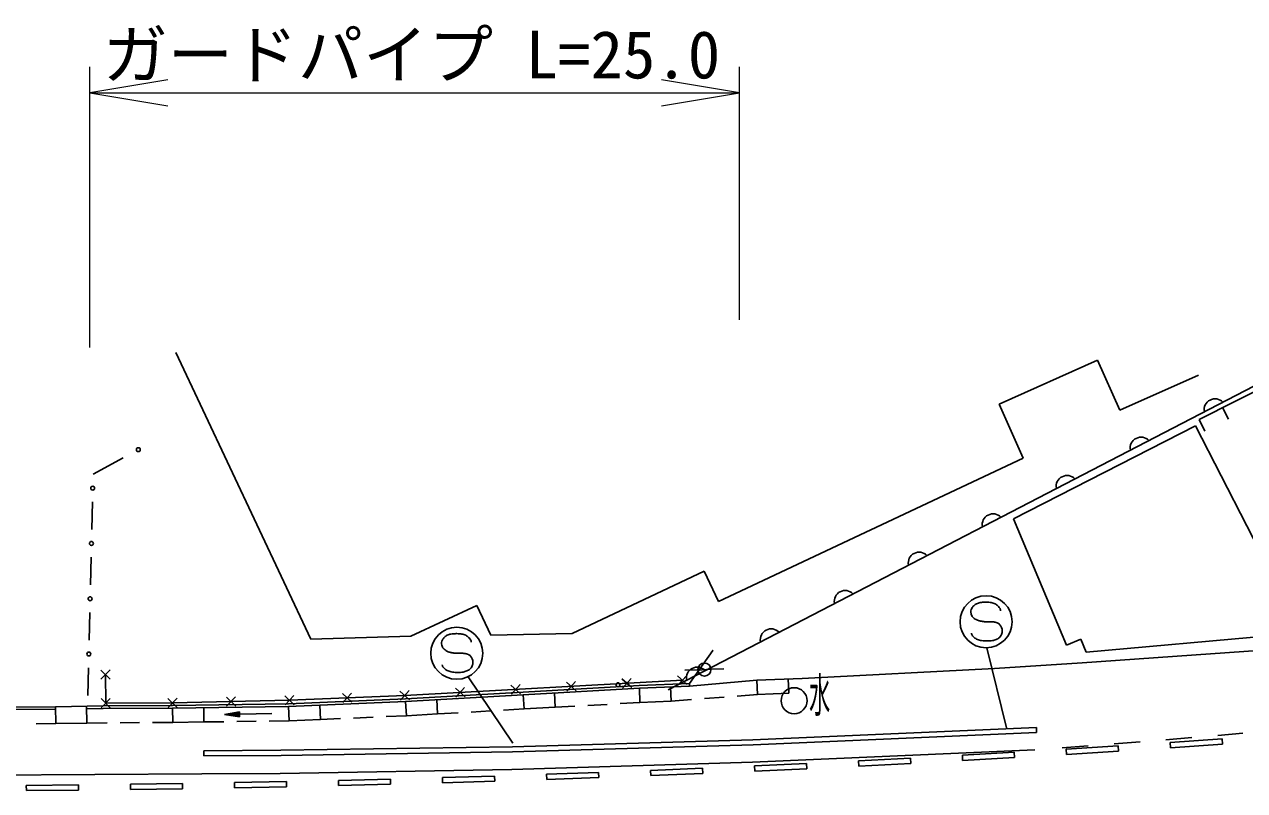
# Model space of a CAD drawing. Units: millimetres, scale not verified. Extents: x 40000 to 680000, y 20000 to 380000.
# Drawn here: x 206709 to 253602, y 262848 to 292300 of the extents above; entities that cross this region are included whole.
import ezdxf
from ezdxf.enums import TextEntityAlignment as Align

# ---------------------------------------------------------------- set-up
doc = ezdxf.new("R2010")
doc.units = ezdxf.units.MM
doc.header["$LTSCALE"] = 1000
for name, color, linetype, lineweight in [('M-BGD', 7, 'Continuous', 25), ('M-BGD-EXST', 7, 'Continuous', 25), ('M-STR-HTXT', 7, 'Continuous', 13), ('M-STR-STRC', 7, 'Continuous', 25)]:
    doc.layers.add(name, color=color, linetype=linetype, lineweight=lineweight)
doc.styles.add('ＭＳ ゴシック', font='')
doc.styles.get('ＭＳ ゴシック').set_extended_font_data('MS Gothic')

# ---------------------------------------------------------------- blocks, each defined once
blk = doc.blocks.new('open_arrow')
at = {"color": 0, "linetype": 'Continuous', "lineweight": -2}
blk.add_lwpolyline([(7.5, 1.25), (0, 0), (7.5, -1.25)], dxfattribs=at)

msp = doc.modelspace()

# ---------------------------------------------------------------- linework, layer by layer
at = {"layer": 'M-BGD'}
for p, q in [((212525, 279687), (217716, 268668)), ((244167, 277699), (247953, 279387)), ((247953, 279387), (248810, 277465)), ((231445, 266727), (254898, 278884)), ((251829, 278811), (248810, 277465)), ((255472, 278944), (251850, 277114)), ((245090, 275631), (244167, 277699)), ((252755, 277571), (252981, 277125)), ((244721, 273289), (251717, 276871)), ((251717, 276871), (255795, 268907)), ((251850, 277114), (252076, 276667)), ((209346, 275005), (210508, 275636)), ((245090, 275631), (233382, 270115)), ((209296, 272880), (209321, 273943)), ((244721, 273289), (246760, 268438)), ((209247, 270754), (209272, 271817)), ((227762, 268892), (232832, 271281)), ((232832, 271281), (233382, 270115)), ((209197, 268629), (209222, 269692)), ((224091, 269969), (221563, 268778)), ((224631, 268823), (224091, 269969)), ((221563, 268778), (217716, 268668)), ((227762, 268892), (224631, 268823)), ((255795, 268907), (247510, 268174)), ((246760, 268438), (247303, 268666)), ((247510, 268174), (247303, 268666)), ((209147, 266503), (209172, 267566)), ((209645, 267482), (210001, 267131)), ((209648, 267129), (209999, 267485)), ((225780, 266572), (225408, 266906)), ((225427, 266553), (225761, 266925)), ((227913, 266689), (227541, 267022)), ((227560, 266669), (227894, 267042)), ((230047, 266805), (229674, 267139)), ((229694, 266786), (230027, 267158)), ((231541, 266833), (231565, 266284)), ((232180, 266922), (231808, 267255)), ((231827, 266902), (232161, 267275)), ((234883, 266539), (234860, 267088)), ((236059, 267138), (236082, 266589)), ((209653, 266383), (210010, 266032)), ((209656, 266030), (210007, 266386)), ((212582, 266042), (212227, 266394)), ((212228, 266041), (212580, 266396)), ((214831, 266097), (214470, 266442)), ((214478, 266089), (214823, 266450)), ((217077, 266148), (216715, 266494)), ((216724, 266140), (217069, 266502)), ((219296, 266244), (218928, 266583)), ((218943, 266230), (219281, 266598)), ((221512, 266337), (221143, 266675)), ((221158, 266322), (221497, 266690)), ((223647, 266456), (223275, 266790)), ((223294, 266437), (223628, 266809)), ((225909, 265985), (225878, 266535)), ((227076, 266601), (227107, 266052)), ((230366, 266232), (230342, 266782)), ((233598, 266440), (232850, 266383)), ((234883, 266539), (234096, 266478)), ((236082, 266589), (234883, 266539)), ((207913, 265422), (207901, 266072)), ((209101, 266093), (209113, 265443)), ((212409, 265472), (212402, 266022)), ((213602, 266037), (213608, 265487)), ((216883, 265528), (216860, 266078)), ((218059, 266131), (218082, 265581)), ((221387, 265728), (221356, 266277)), ((222555, 266345), (222585, 265796)), ((224621, 265912), (223873, 265869)), ((225909, 265985), (225120, 265941)), ((227107, 266052), (225909, 265985)), ((227863, 266094), (227107, 266052)), ((229111, 266163), (228362, 266121)), ((230366, 266232), (229610, 266191)), ((231565, 266284), (230366, 266232)), ((232351, 266344), (231565, 266284)), ((207913, 265422), (207155, 265419)), ((209113, 265443), (207913, 265422)), ((209886, 265450), (209113, 265443)), ((211136, 265461), (210386, 265454)), ((212409, 265472), (211636, 265465)), ((213608, 265487), (212409, 265472)), ((214371, 265497), (213608, 265487)), ((214396, 265775), (214976, 265881)), ((214396, 265775), (214976, 265872)), ((214396, 265775), (214976, 265860)), ((214396, 265775), (214976, 265848)), ((214396, 265775), (214977, 265838)), ((214396, 265775), (214977, 265825)), ((214396, 265775), (214977, 265813)), ((216220, 265807), (214396, 265775)), ((214396, 265775), (214977, 265801)), ((214396, 265775), (214978, 265778)), ((214396, 265775), (214979, 265703)), ((214396, 265775), (214978, 265743)), ((214396, 265775), (214979, 265689)), ((214396, 265775), (214978, 265761)), ((214396, 265775), (214979, 265717)), ((214396, 265775), (214978, 265731)), ((215621, 265512), (214871, 265503)), ((214976, 265881), (214979, 265689)), ((216883, 265528), (216121, 265519)), ((218082, 265581), (216883, 265528)), ((218860, 265616), (218082, 265581)), ((220109, 265671), (219360, 265638)), ((221387, 265728), (220609, 265694)), ((222585, 265796), (221387, 265728)), ((223373, 265841), (222585, 265796)), ((234706, 264802), (245599, 265279)), ((245608, 265079), (234713, 264603)), ((245599, 265279), (245608, 265079)), ((216570, 264396), (225463, 264534)), ((225463, 264534), (234706, 264802)), ((234713, 264603), (225467, 264334)), ((213607, 264382), (216570, 264396)), ((213608, 264182), (213607, 264382)), ((216572, 264196), (213608, 264182)), ((225467, 264334), (216572, 264196))]:
    msp.add_line(p, q, dxfattribs=at)
for points in [[(262609, 268861), (257224, 268445), (247365, 267759), (243997, 267544), (236594, 267161), (234860, 267088), (232268, 266865)], [(207902, 265972), (203444, 265955), (201541, 265965), (201542, 266065), (203444, 266055), (207901, 266072), (209730, 266104), (212401, 266122), (216856, 266178), (221351, 266377), (225873, 266634), (230337, 266882), (232264, 266964), (233165, 268236), (232264, 266964), (232268, 266865), (230342, 266782), (225878, 266535), (221356, 266277), (216859, 266078), (212402, 266022), (209731, 266004), (209103, 265993)], [(231994, 267088), (221327, 266506), (216896, 266321), (212404, 266218), (209832, 266208), (209823, 267307)]]:
    msp.add_lwpolyline(points, dxfattribs=at)
for centre in [(211089, 275952), (209334, 274474), (209284, 272348), (209234, 270223), (209184, 268097), (229522, 266918)]:
    msp.add_circle(centre, 75, dxfattribs=at)
for centre in [(252465, 277491), (249622, 276017), (246779, 274544), (243936, 273070), (241093, 271597), (238251, 270123), (235408, 268649), (232565, 267176)]:
    msp.add_arc(centre, 417, 43.6957, 191.1047, dxfattribs=at)
at = {"layer": 'M-BGD-EXST'}
for p, q in [((244453, 265266), (243697, 268338)), ((232593, 267494), (232093, 267480)), ((233092, 267520), (232593, 267481)), ((233092, 267511), (233592, 267532)), ((225479, 264669), (223761, 267226))]:
    msp.add_line(p, q, dxfattribs=at)
for points in [[(243402, 269374), (243427, 269369), (243453, 269364), (243478, 269359), (243504, 269355), (243529, 269351), (243554, 269347), (243580, 269344), (243605, 269341), (243631, 269339), (243656, 269338), (243678, 269337), (243699, 269336), (243720, 269336), (243741, 269337), (243762, 269337), (243783, 269337), (243804, 269338), (243825, 269338), (243847, 269338), (243868, 269338), (243879, 269337), (243891, 269337), (243903, 269336), (243915, 269335), (243926, 269334), (243938, 269333), (243950, 269332), (243961, 269331), (243973, 269329), (243984, 269327), (243998, 269325), (244012, 269322), (244026, 269319), (244040, 269315), (244053, 269311), (244065, 269307), (244077, 269303), (244089, 269298), (244100, 269293), (244112, 269288), (244124, 269282), (244141, 269273), (244157, 269263), (244177, 269246), (244194, 269230)], [(243151, 268797), (243137, 268820), (243123, 268843), (243113, 268868), (243109, 268882), (243106, 268894)], [(223061, 268163), (223086, 268158), (223111, 268153), (223137, 268149), (223162, 268144), (223188, 268140), (223213, 268137), (223239, 268133), (223264, 268130), (223290, 268128), (223315, 268127), (223336, 268126), (223357, 268126), (223378, 268126), (223400, 268126), (223421, 268126), (223442, 268127), (223463, 268127), (223484, 268127), (223505, 268127), (223526, 268127), (223538, 268126), (223550, 268126), (223562, 268125), (223573, 268125), (223585, 268124), (223597, 268123), (223608, 268121), (223620, 268120), (223631, 268118), (223643, 268117), (223657, 268114), (223671, 268111), (223685, 268108), (223698, 268105), (223712, 268101), (223724, 268097), (223736, 268092), (223747, 268088), (223759, 268083), (223771, 268077), (223782, 268072), (223799, 268062), (223816, 268052), (223836, 268035), (223852, 268019)], [(222810, 267586), (222795, 267609), (222782, 267632), (222771, 267657), (222767, 267671), (222765, 267684)]]:
    msp.add_lwpolyline(points, dxfattribs=at)
for centre, radius in [((243668, 269338), 1000), ((223327, 268127), 1000), ((232843, 267501), 250), ((236289, 266304), 500)]:
    msp.add_circle(centre, radius, dxfattribs=at)
for centre, radius, start, end in [((243377, 269717), 298, 172.3681, 193.7201), ((243369, 269709), 290, 150.0708, 170.8217), ((243377, 269717), 298, 193.7824, 222.17), ((243542, 269608), 491, 135.1508, 149.9367), ((243444, 269714), 347, 114.638, 136.0855), ((243545, 269492), 591, 100.054, 114.5262), ((243635, 268999), 1092, 90.5454, 100.1869), ((243654, 268835), 1257, 82.477, 91.3279), ((243727, 269377), 709, 69.2741, 82.6429), ((243830, 269649), 419, 50.34, 69.2792), ((243836, 269667), 401, 40.3943, 49.3685), ((243756, 269576), 521, 31.0741, 42.2143), ((244041, 269748), 188, 15.4849, 31.0741), ((244124, 269776), 101, 353.2451, 12.7461), ((243486, 269816), 445, 222.257, 242.8164), ((243578, 269999), 650, 242.9551, 254.2829), ((243942, 268991), 346, 0.8202, 42.0391), ((223201, 268397), 491, 135.1508, 149.9367), ((223103, 268504), 347, 114.638, 136.0855), ((223203, 268281), 591, 100.054, 114.5262), ((223293, 267788), 1092, 90.5454, 100.1869), ((223312, 267624), 1257, 82.477, 91.3279), ((223386, 268167), 709, 69.2741, 82.6429), ((223489, 268438), 419, 50.34, 69.2792), ((223495, 268456), 401, 40.3943, 49.3685), ((223415, 268366), 521, 31.0741, 42.2143), ((243505, 269073), 449, 217.9483, 228.2045), ((243513, 269093), 470, 229.1238, 248.2674), ((243897, 269056), 428, 291.4581, 309.0625), ((243948, 268988), 344, 309.5264, 337.1503), ((243940, 268983), 349, 338.2637, 2.0545), ((223036, 268506), 298, 172.3681, 193.7201), ((223027, 268499), 290, 150.0708, 170.8217), ((223036, 268506), 298, 193.7824, 222.17), ((223145, 268606), 445, 222.257, 242.8164), ((223700, 268538), 188, 15.4849, 31.0741), ((223782, 268565), 101, 353.2451, 12.7461), ((243609, 269334), 728, 248.3135, 261.1494), ((243684, 269825), 1226, 261.2217, 270.9828), ((243701, 269872), 1272, 270.1516, 279.4163), ((243792, 269322), 715, 279.4937, 291.465), ((223237, 268789), 650, 242.9551, 254.2829), ((223601, 267781), 346, 0.8202, 42.0391), ((223599, 267773), 349, 338.2637, 2.0545), ((223164, 267862), 449, 217.9483, 228.2045), ((223172, 267883), 470, 229.1238, 248.2674), ((223267, 268123), 728, 248.3135, 261.1494), ((223342, 268615), 1226, 261.2217, 270.9828), ((223360, 268661), 1272, 270.1516, 279.4163), ((223450, 268112), 715, 279.4937, 291.465), ((223555, 267845), 428, 291.4581, 309.0625), ((223606, 267777), 344, 309.5264, 337.1503)]:
    msp.add_arc(centre, radius, start, end, dxfattribs=at)
at = {"layer": 'M-STR-HTXT'}
for p, q in [((209220, 279874), (209220, 290672)), ((234197, 280940), (234197, 290672)), ((209220, 289672), (234197, 289672))]:
    msp.add_line(p, q, dxfattribs=at)
at = {"layer": 'M-STR-STRC'}
for p, q in [((253529, 265050), (252573, 264962)), ((247589, 264571), (246592, 264492)), ((246748, 264439), (248744, 264565)), ((249583, 264727), (248586, 264649)), ((248744, 264565), (248757, 264365)), ((251577, 264884), (250580, 264805)), ((250739, 264696), (252735, 264833)), ((250753, 264497), (250739, 264696)), ((252748, 264633), (250753, 264497)), ((252735, 264833), (252748, 264633)), ((238762, 263990), (240759, 264094)), ((240759, 264094), (240770, 263894)), ((242756, 264204), (244752, 264319)), ((242767, 264004), (242756, 264204)), ((244764, 264119), (242767, 264004)), ((244752, 264319), (244764, 264119)), ((246761, 264240), (246748, 264439)), ((248757, 264365), (246761, 264240)), ((226775, 263476), (228773, 263548)), ((228773, 263548), (228781, 263348)), ((230771, 263626), (232769, 263709)), ((230779, 263426), (230771, 263626)), ((232769, 263709), (232778, 263509)), ((234767, 263797), (236765, 263891)), ((234776, 263597), (234767, 263797)), ((236774, 263691), (234776, 263597)), ((236765, 263891), (236774, 263691)), ((238772, 263790), (238762, 263990)), ((240770, 263894), (238772, 263790)), ((210782, 263091), (212781, 263120)), ((210785, 262891), (210782, 263091)), ((212781, 263120), (212785, 262920)), ((214781, 263155), (216780, 263195)), ((214785, 262955), (214781, 263155)), ((216780, 263195), (216784, 262995)), ((218779, 263240), (220778, 263291)), ((218784, 263040), (218779, 263240)), ((220784, 263091), (218784, 263040)), ((220778, 263291), (220784, 263091)), ((222777, 263347), (224776, 263409)), ((222783, 263147), (222777, 263347)), ((224783, 263209), (222783, 263147)), ((224776, 263409), (224783, 263209)), ((226782, 263276), (226775, 263476)), ((228781, 263348), (226782, 263276)), ((232778, 263509), (230779, 263426)), ((206783, 263048), (208782, 263066)), ((206784, 262848), (206783, 263048)), ((208784, 262866), (206784, 262848)), ((208782, 263066), (208784, 262866)), ((212785, 262920), (210785, 262891)), ((216784, 262995), (214785, 262955))]:
    msp.add_line(p, q, dxfattribs=at)
msp.add_lwpolyline([(245547, 264410), (234686, 263935), (225437, 263653), (216538, 263502), (213534, 263489), (205286, 263445), (200443, 263458), (194298, 263561)], dxfattribs=at)

# ---------------------------------------------------------------- block references
at = {"layer": 'M-STR-HTXT', "xscale": 400, "yscale": 400}
msp.add_blockref('open_arrow', (209220, 289672), dxfattribs=at)
at = {"layer": 'M-STR-HTXT', "xscale": 400, "yscale": 400, "rotation": 180}
msp.add_blockref('open_arrow', (234197, 289672), dxfattribs=at)

# ---------------------------------------------------------------- texts
at = {"layer": 'M-BGD-EXST', "style": 'ＭＳ ゴシック', "width": 0.45}
msp.add_text('水', height=1320, dxfattribs=at).set_placement((236866, 265468), align=Align.BOTTOM_LEFT)
at = {"layer": 'M-STR-HTXT', "style": 'ＭＳ ゴシック'}
msp.add_text('ガードパイプ L=25.0', height=1833, dxfattribs=at).set_placement((221586, 289672), align=Align.BOTTOM_CENTER)

doc.saveas('drawing.dxf')
